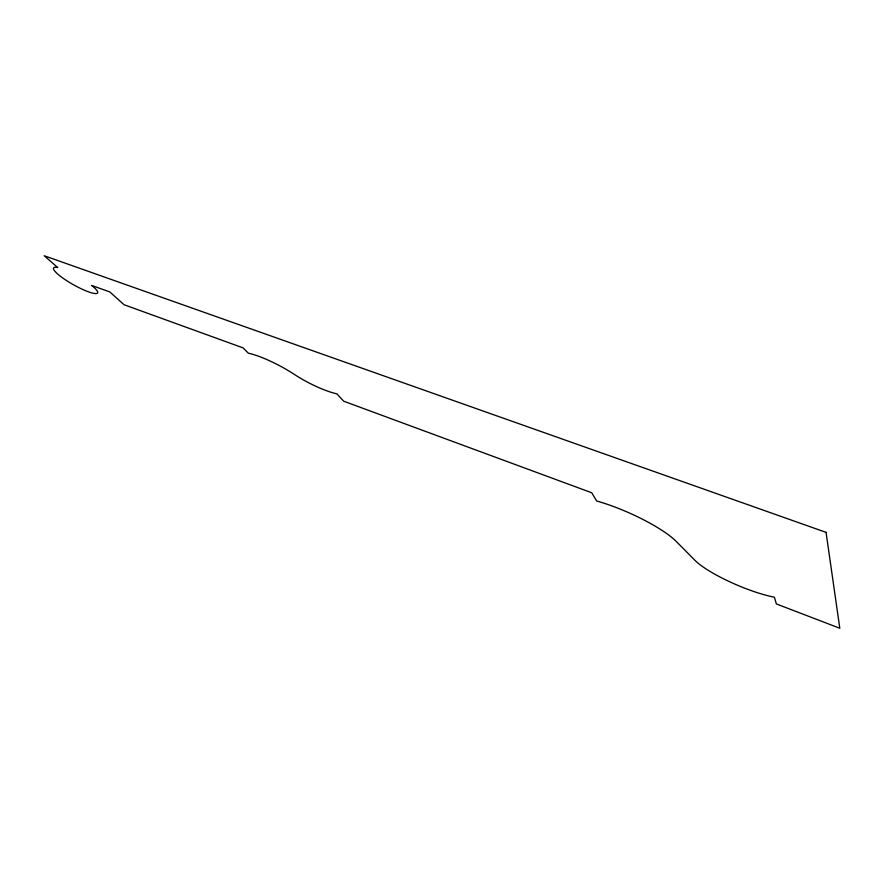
<?xml version="1.0" encoding="UTF-8"?>
<svg xmlns="http://www.w3.org/2000/svg" width="884" height="884" viewBox="0 0 884 884"><rect width="100%" height="100%" fill="white"/><g stroke="black" fill="none" stroke-linecap="round" stroke-linejoin="round"><path stroke-width="1.33" d="M826.065 532.367L44.2 255.741L57.725 267.543A26.144 4.917 29.4 0 0 58.101 274.394A25.161 4.729 29.4 0 0 89.958 292.35A25.161 4.729 29.4 0 0 91.66 285.433L109.859 291.974L124.069 304.737L243.012 347.865L248.338 353.18A40.52 8.265 27.7 0 1 293.587 373.921A38.465 8.287 27.5 0 0 336.87 393.833L343.677 401.203L591.727 492.764L596.656 501.007A61.04 13.072 24.2 0 1 676.558 541.748L694.095 559.439A54.731 11.569 23.1 0 0 774.384 597.208L776.373 603.938L839.8 628.259L826.065 532.367"/></g></svg>
